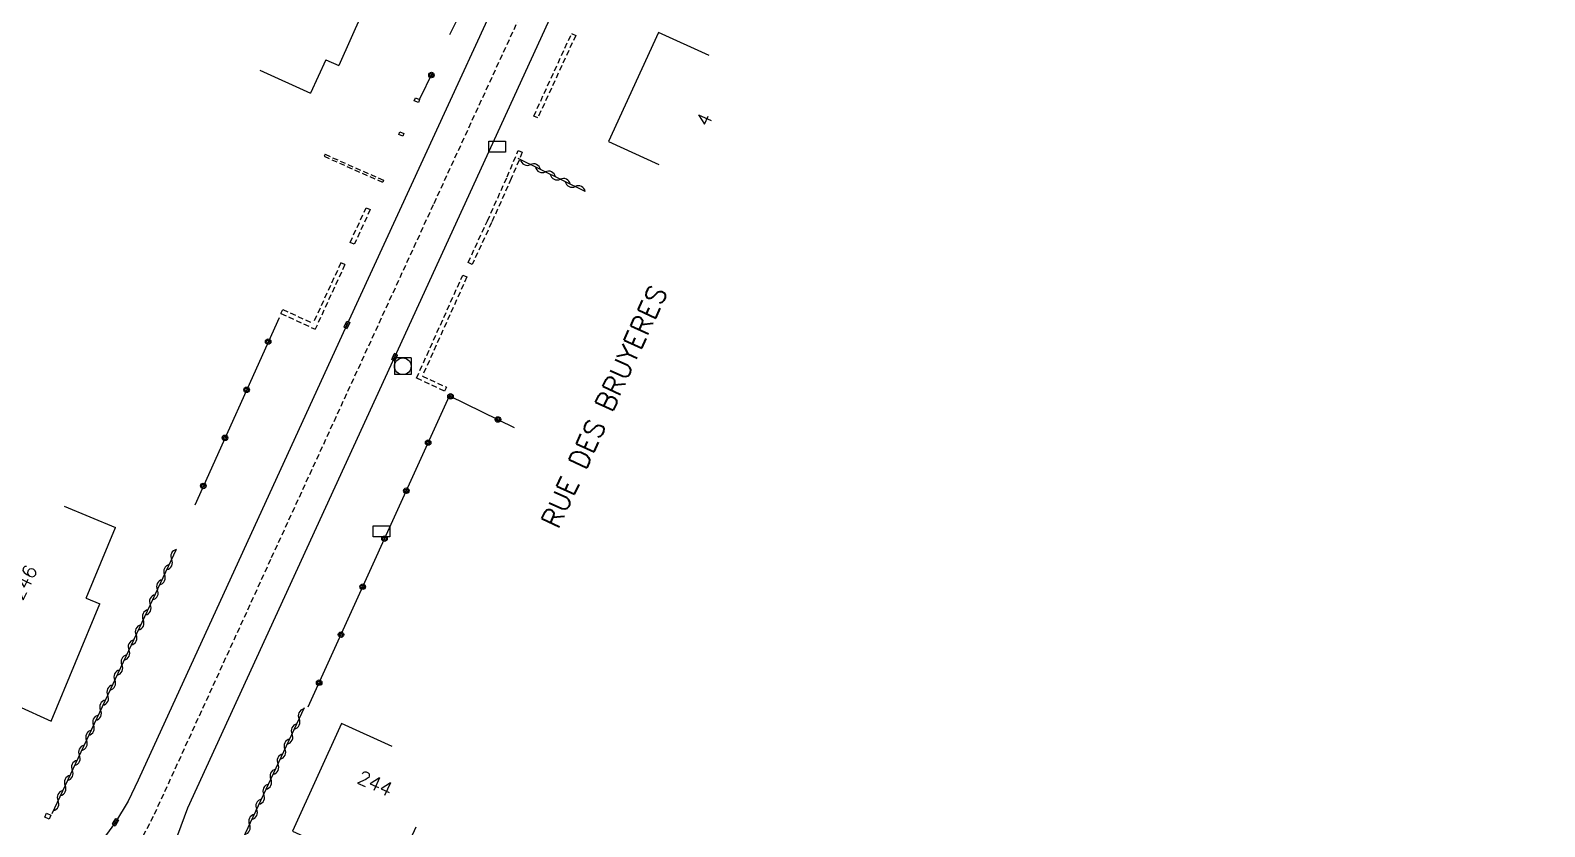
# Model space of a CAD drawing. Header units: millimetres. Extents: x 111000 to 112001, y 129999 to 131000.
# Drawn here: x 111692.2 to 111828.6, y 130617.7 to 130689.5 of the extents above; entities that cross this region are included whole.
import ezdxf
from ezdxf.enums import TextEntityAlignment as Align

# ---------------------------------------------------------------- set-up
doc = ezdxf.new("R2010")
doc.units = ezdxf.units.MM
doc.linetypes.add('DASHED', pattern=[0.75, 0.5, -0.25])
doc.layers.get('0').update_dxf_attribs({"linetype": 'CONTINUOUS'})
for name, color, linetype in [('W0001', 6, 'DASHED'), ('W0008', 7, 'CONTINUOUS'), ('W0100', 7, 'CONTINUOUS'), ('W0112', 1, 'DASHED'), ('W0310', 3, 'CONTINUOUS'), ('W0322', 7, 'CONTINUOUS'), ('W0400', 7, 'CONTINUOUS'), ('W0420', 7, 'CONTINUOUS'), ('W0989', 7, 'CONTINUOUS'), ('W0991', 7, 'CONTINUOUS'), ('W1471', 7, 'CONTINUOUS')]:
    doc.layers.add(name, color=color, linetype=linetype)
doc.styles.get("Standard").update_dxf_attribs({"font": 'romans.shx', "width": 0.85})

# ---------------------------------------------------------------- blocks, each defined once
blk = doc.blocks.new('T1471')
at = {"color": 0, "linetype": 'Continuous', "flags": 128}
blk.add_lwpolyline([(-0.75, -0.5), (-0.75, 0.5), (0.75, 0.5), (0.75, -0.5), (-0.75, -0.5)], dxfattribs=at)
blk = doc.blocks.new('T420')
for p, q in [((0.75, 0.75), (-0.75, 0.75)), ((-0.75, 0.75), (-0.75, -0.75)), ((0.75, 0.75), (0.75, -0.75)), ((0.75, -0.75), (-0.75, -0.75))]:
    blk.add_line(p, q)
blk.add_ellipse((0, 0), major_axis=(-0.53, 0.53), ratio=1, start_param=3.926991, end_param=10.210176)
blk = doc.blocks.new('T400')
for p, q in [((-0.15, 0.3), (0.15, 0.3)), ((-0.15, -0.25), (-0.15, 0.3)), ((-0.15, 0.15), (0.15, 0.15)), ((-0.15, 0), (0.15, 0)), ((0.15, 0.3), (0.15, -0.25)), ((-0.15, -0.15), (0.15, -0.15)), ((-0.15, -0.25), (-0.15, -0.3)), ((-0.15, -0.3), (0.15, -0.3)), ((0.15, -0.3), (0.15, -0.25))]:
    blk.add_line(p, q)
blk = doc.blocks.new('t322o')
at = {"color": 0, "linetype": 'Continuous'}
for radius in [0.25, 0.15]:
    blk.add_circle((0, 0), radius, dxfattribs=at)
blk = doc.blocks.new('t310o')
at = {"color": 0, "linetype": 'Continuous'}
for centre, start, end in [((-0.5, 0.38), 216.8699, 323.1304), ((0.5, -0.37), 36.8699, 143.1303)]:
    blk.add_arc(centre, 0.625, start, end, dxfattribs=at)

msp = doc.modelspace()

# ---------------------------------------------------------------- linework, layer by layer
at = {"layer": 'W0001'}
msp.add_lwpolyline([(111777.05, 130779.79), (111756.35, 130734.79), (111746.51, 130714.3), (111741.87, 130702.96), (111728.46, 130673.78), (111713.8, 130641.82), (111703.23, 130618.66), (111697.08, 130607.08)], dxfattribs=at)
at = {"layer": 'W0008'}
for points in [[(111779.49, 130778.74), (111776.72, 130772.68), (111751.77, 130718.51), (111724.98, 130660.05), (111706.32, 130619.41), (111704.81, 130615.36), (111704.68, 130613.37), (111705.19, 130610.88), (111705.97, 130608.98), (111707.08, 130607.39), (111708.01, 130606.76), (111740.46, 130591.58), (111775.52, 130575.21), (111796.52, 130565.41), (111799.45, 130564.02), (111802.96, 130562.31), (111815.72, 130555.94), (111815.96, 130555.85), (111815.91, 130555.7), (111829.16, 130549.46), (111832.02, 130548.13)], [(111661.66, 130766.96), (111733.92, 130728.7), (111737.44, 130726.84), (111739.17, 130725.63), (111740.66, 130724.17), (111742.12, 130722.23), (111743.21, 130719.84), (111743.81, 130717.38), (111743.84, 130714.71), (111743.25, 130712.23), (111742.45, 130710.26), (111720.68, 130662.96), (111701.87, 130621.95), (111700.98, 130620.06), (111699.83, 130618.15), (111698.92, 130616.93)]]:
    msp.add_lwpolyline(points, dxfattribs=at)
at = {"layer": 'W0100'}
for p, q in [((111722.07, 130691.04), (111719.94, 130686.32)), ((111712.85, 130685.91), (111717.41, 130683.85)), ((111718.77, 130686.85), (111717.41, 130683.85)), ((111718.77, 130686.85), (111719.94, 130686.32)), ((111744.25, 130679.48), (111748.79, 130677.4)), ((111695.2, 130646.63), (111699.82, 130644.71)), ((111697.18, 130638.34), (111699.82, 130644.71)), ((111697.18, 130638.34), (111698.41, 130637.82))]:
    msp.add_line(p, q, dxfattribs=at)
for points in [[(111753.32, 130687.23), (111748.77, 130689.31), (111744.25, 130679.48)], [(111686.98, 130635.94), (111684.91, 130631.39), (111694.02, 130627.25), (111698.41, 130637.82)], [(111724.75, 130624.98), (111720.2, 130627.05), (111715.77, 130617.35), (111724.85, 130613.2), (111726.93, 130617.75)]]:
    msp.add_lwpolyline(points, dxfattribs=at)
at = {"layer": 'W0112'}
for p, q in [((111737.52, 130681.77), (111740.93, 130689.22)), ((111740.93, 130689.22), (111741.3, 130689.05)), ((111727.12, 130683), (111726.75, 130683.15)), ((111727.23, 130683.26), (111727.12, 130683)), ((111725.72, 130679.97), (111725.35, 130680.12)), ((111725.82, 130680.21), (111725.72, 130679.97)), ((111718.71, 130678.33), (111723.99, 130675.99)), ((111735.12, 130676.3), (111736.12, 130678.66)), ((111723.99, 130675.99), (111723.91, 130675.81)), ((111722.78, 130673.35), (111721.35, 130670.22)), ((111721.35, 130670.22), (111720.98, 130670.38)), ((111720.14, 130668.55), (111717.63, 130663.1)), ((111720.5, 130668.39), (111717.82, 130662.57)), ((111720.5, 130668.39), (111720.14, 130668.55)), ((111726.96, 130658.16), (111731.12, 130667.44)), ((111714.74, 130663.99), (111714.9, 130664.35)), ((111714.74, 130663.99), (111717.82, 130662.57)), ((111714.9, 130664.35), (111717.63, 130663.1)), ((111729.48, 130656.99), (111726.96, 130658.16)), ((111693.45, 130618.6), (111693.62, 130618.96)), ((111693.84, 130618.43), (111693.45, 130618.6))]:
    msp.add_line(p, q, dxfattribs=at)
for points in [[(111741.3, 130689.05), (111737.88, 130681.61), (111737.52, 130681.77)], [(111726.75, 130683.15), (111726.86, 130683.41), (111727.23, 130683.26)], [(111725.35, 130680.12), (111725.45, 130680.36), (111725.82, 130680.21)], [(111718.71, 130678.33), (111718.63, 130678.15), (111723.91, 130675.81)], [(111736.12, 130678.66), (111736.48, 130678.51), (111735.49, 130676.14), (111733.72, 130672.18)], [(111731.61, 130668.58), (111733.35, 130672.34), (111735.12, 130676.3)], [(111720.98, 130670.38), (111722.41, 130673.52), (111722.78, 130673.35)], [(111733.72, 130672.18), (111731.97, 130668.41), (111731.61, 130668.58)], [(111731.12, 130667.44), (111731.49, 130667.28), (111727.48, 130658.35)], [(111727.48, 130658.35), (111729.65, 130657.35), (111729.48, 130656.99)], [(111693.62, 130618.96), (111694, 130618.79), (111693.84, 130618.43)]]:
    msp.add_lwpolyline(points, dxfattribs=at)
at = {"layer": 'W0310'}
for p, q in [((111742.16, 130674.99), (111736.13, 130677.94)), ((111705.3, 130642.72), (111694.08, 130618.91)), ((111710.85, 130615.69), (111716.87, 130628.49))]:
    msp.add_line(p, q, dxfattribs=at)
at = {"layer": 'W0322'}
for p, q in [((111729.96, 130689.14), (111731.04, 130691.29)), ((111727.26, 130683.33), (111728.43, 130685.72)), ((111714.57, 130663.61), (111706.97, 130646.73))]:
    msp.add_line(p, q, dxfattribs=at)
msp.add_lwpolyline([(111717.2, 130628.56), (111729.92, 130656.57), (111735.76, 130653.72)], dxfattribs=at)

# ---------------------------------------------------------------- block references
at = {"layer": 'W0310'}
for p, rotation in [((111737.22, 130677.41), 153.8928986559942), ((111738.57, 130676.75), 153.8928986559942), ((111739.91, 130676.09), 153.8928986559942), ((111741.26, 130675.43), 153.8928986559942), ((111704.88, 130641.82), 244.7744229557309), ((111704.24, 130640.46), 244.7744229557309), ((111703.6, 130639.1), 244.7744229557309), ((111702.96, 130637.74), 244.7744229557309), ((111702.32, 130636.39), 244.7744229557309), ((111701.68, 130635.03), 244.7744229557309), ((111701.04, 130633.67), 244.7744229557309), ((111700.4, 130632.32), 244.7744229557309), ((111699.76, 130630.96), 244.7744229557309), ((111699.12, 130629.6), 244.7744229557309), ((111698.48, 130628.25), 244.7744229557309), ((111716.38, 130627.45), 64.82956380687656), ((111697.84, 130626.89), 244.7744229557309), ((111715.74, 130626.1), 64.82956380687656), ((111697.21, 130625.53), 244.7744229557309), ((111715.1, 130624.74), 64.82956380687656), ((111696.57, 130624.18), 244.7744229557309), ((111714.47, 130623.38), 64.82956380687656), ((111695.93, 130622.82), 244.7744229557309), ((111713.83, 130622.02), 64.82956380687656), ((111695.29, 130621.46), 244.7744229557309), ((111713.19, 130620.67), 64.82956380687656), ((111694.65, 130620.1), 244.7744229557309), ((111712.55, 130619.31), 64.82956380687656), ((111711.91, 130617.95), 64.82956380687656)]:
    msp.add_blockref('t310o', p, dxfattribs=dict(at, rotation=rotation))
at = {"layer": 'W0322'}
for p, rotation in [((111728.3, 130685.47), 63.89850741409808), ((111713.59, 130661.45), 245.7529849613366), ((111711.64, 130657.11), 245.7529849613366), ((111730.02, 130656.52), 333.978453097746), ((111734.29, 130654.44), 333.978453097746), ((111709.69, 130652.78), 245.7529849613366), ((111728, 130652.35), 65.58282935742116), ((111707.74, 130648.45), 245.7529849613366), ((111726.04, 130648.02), 65.58282935742116), ((111724.07, 130643.7), 65.58282935742116), ((111722.11, 130639.37), 65.58282935742116), ((111720.15, 130635.05), 65.58282935742116), ((111718.18, 130630.72), 65.58282935742116)]:
    msp.add_blockref('t322o', p, dxfattribs=dict(at, rotation=rotation))
at = {"layer": 'W0400'}
for p, rotation in [((111720.68, 130662.96), 335.2796783447264), ((111724.98, 130660.05), 155.3782958993668), ((111699.83, 130618.15), 328.8956909179686)]:
    msp.add_blockref('T400', p, dxfattribs=dict(at, rotation=rotation))
at = {"layer": 'W0420'}
msp.add_blockref('T420', (111725.72, 130659.23), dxfattribs=at)
at = {"layer": 'W1471'}
for p in [(111734.23, 130679.03), (111723.79, 130644.35)]:
    msp.add_blockref('T1471', p, dxfattribs=at)

# ---------------------------------------------------------------- texts
at = {"layer": 'W0989'}
msp.add_text('RUE DES BRUYERES', height=1.75, rotation=65.2803, dxfattribs=at).set_placement((111743.87, 130655.6), align=Align.MIDDLE)
at = {"layer": 'W0991'}
for s, height, rotation, p in [('4', 1.25, 65.3132, (111752.87, 130681.48)), ('246', 1.25, 63.8611, (111691.59, 130639.75)), ('244', 1.249, 335.4373, (111723.22, 130621.64))]:
    msp.add_text(s, height=height, rotation=rotation, dxfattribs=at).set_placement(p, align=Align.MIDDLE)

doc.saveas('drawing.dxf')
